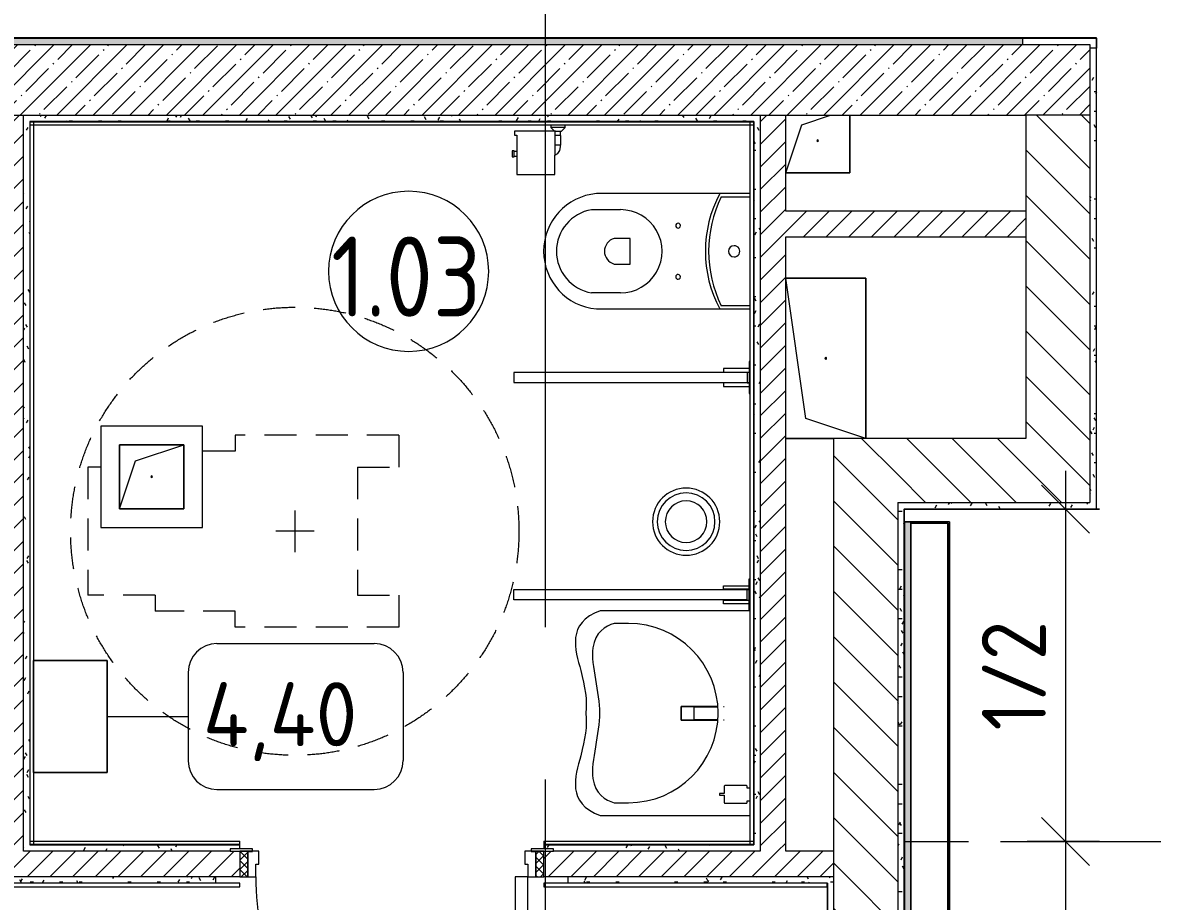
# Model space of a CAD drawing. Header units: millimetres. Extents: x -3724 to 231642, y -8553 to 29017.
# Drawn here: x 6378 to 9951, y 23074 to 25818 of the extents above; entities that cross this region are included whole.
import ezdxf

# ---------------------------------------------------------------- set-up
doc = ezdxf.new("R2010")
doc.units = ezdxf.units.MM
for name, pattern in [('200_ШТРИХ__ш1_п0_6_', [160, 100, -60]), ('ADSK_Штрих_ш2 п1', [300, 200, -100]), ('Осевая', [3175, 635, -476.25, 1587.5, -476.25])]:
    doc.linetypes.add(name, pattern=pattern)
for name, color, linetype, lineweight in [('0-1', 7, 'Continuous', 9), ('A-ANNO-DIMS', 7, 'Continuous', 9), ('A-ANNO-DIMS-100', 7, 'Continuous', 9), ('A-AREA-IDEN', 7, 'Continuous', 9), ('A-DETL-1', 7, 'ADSK_Штрих_ш2 п1', 9), ('A-DETL-GENF', 7, 'Continuous', 9), ('A-DOOR', 7, 'Continuous', 9), ('A-DOOR-FRAM-2', 7, 'Continuous', 9), ('A-GENM', 7, 'Continuous', 9), ('A-WALL', 7, 'Continuous', 9), ('I-FURN-IDEN', 7, 'Continuous', 9), ('I-WALL', 7, 'Continuous', 9), ('P-SANR-FIXT-1', 7, 'Continuous', 13), ('Оси', 7, 'Continuous', 9), ('Оси-2', 7, 'Осевая', 9)]:
    doc.layers.add(name, color=color, linetype=linetype, lineweight=lineweight)
for name, color, linetype, lineweight, true_color in [('A-DOOR-1', 7, 'Continuous', 9, 0xc0c0c0), ('A-DOOR-FRAM-1', 7, 'Continuous', 9, 0xc0c0c0), ('A-WALL-1', 9, 'Continuous', 9, 0x808080), ('A-WALL-FNSH-1', 9, 'Continuous', 9, 0x808080), ('I-FURN-1', 9, 'Continuous', 9, 0x808080), ('I-FURN-2', 9, '200_ШТРИХ__ш1_п0_6_', 9, 0x808080), ('P-SANR-FIXT-2', 9, 'Continuous', 13, 0x808080)]:
    doc.layers.add(name, color=color, linetype=linetype, lineweight=lineweight, true_color=true_color)
doc.layers.add('I-FURN-3', color=7, linetype='Continuous', lineweight=9, transparency=1)
doc.styles.add('GOST Common', font='GOST_Common.ttf', dxfattribs={"height": 200})
doc.styles.add('GOST Common_1', font='GOST_Common.ttf', dxfattribs={"width": 0.9, "height": 250})
doc.styles.add('ISOCPEUR_1', font='isocpeur.ttf', dxfattribs={"width": 0.9, "height": 200})
doc.dimstyles.new('ISO-2_0_0_9К_Средний_округл2', dxfattribs={"dimscale": 304.8, "dimtxt": 199.196235, "dimasz": 0.492126, "dimexe": 0.393701, "dimexo": 0, "dimgap": 0, "dimtad": 1, "dimdec": 0, "dimrnd": 10, "dimzin": 0, "dimdsep": 46, "dimtxsty": 'ISOCPEUR_1', "dimblk1": 'OBLIQUE', "dimblk2": 'OBLIQUE', "dimsah": 1, "dimcen": 0.09, "dimdle": 0.393701, "dimazin": 0, "dimtfac": 1, "dimtdec": 4, "dimtix": 1, "dimtmove": 0, "dimatfit": 3, "dimfxl": 1, "dimtvp": 1, "dimtolj": 1, "dimtzin": 0, "dimarcsym": 2})
pattern_1 = [(45, (0, 0), (-35.35534, 35.35534), [])]
pattern_2 = [(135, (0, 0), (-70.71068, -70.71068), [])]
pattern_3 = [(0, (0, 0), (121.92, 30.48), [10.058, -81.382, 10.058, -81.382, -487.68]), (0, (0, 0), (121.92, 30.48), [-182.88, 10.058, -172.822, 10.058, -81.382, -213.36]), (0, (0, 0), (121.92, 30.48), [-457.2, 10.058, -50.902, 10.058, -142.342]), (120, (45.72, 15.24), (-87.356454, 90.345817), [10.058, -81.382, 10.058, -81.382, -487.68]), (120, (45.72, 15.24), (-87.356454, 90.345817), [-182.88, 10.058, -172.822, 10.058, -81.382, -213.36]), (120, (45.72, 15.24), (-87.356454, 90.345817), [-457.2, 10.058, -50.902, 10.058, -142.342]), (240, (60.96, 76.2), (-34.563546, -120.825817), [10.058, -81.382, 10.058, -81.382, -487.68]), (240, (60.96, 76.2), (-34.563546, -120.825817), [-182.88, 10.058, -172.822, 10.058, -81.382, -213.36]), (240, (60.96, 76.2), (-34.563546, -120.825817), [-457.2, 10.058, -50.902, 10.058, -142.342])]

# ---------------------------------------------------------------- blocks, each defined once
blk = doc.blocks.new('110_Дверь_СКБ_1Ст_Внутренняя1 - Д-8т 950x2100h_СУ-31746493-План расстановки мебели и оборудования 1 этажа в осях 1-12')
at = {"layer": 'A-DOOR'}
h = blk.add_hatch(dxfattribs=at)
h.set_pattern_fill('FP_63', color=256, style=0, pattern_type=2)
h.set_pattern_definition([(135, (1826.41, 104.685), (-14.14214, -14.14214), []), (225, (1826.41, 104.685), (14.14214, -14.14214), [])])
h.paths.add_polyline_path([(462.5, 40), (462.5, -40), (487.5, -40), (487.5, 40)])
at = {"layer": 'A-DOOR-FRAM-2'}
h = blk.add_hatch(dxfattribs=at)
h.set_pattern_fill('FP_64', color=256, style=0, pattern_type=2)
h.set_pattern_definition([(45, (-296.384, 104.685), (-14.1421, 14.1421), []), (135, (-296.384, 104.685), (-14.1421, -14.1421), [])])
h.paths.add_polyline_path([(-437.5, 40), (-462.5, 40), (-462.5, -40), (-437.5, -40)])
at = {"layer": 'A-DOOR-1'}
for p, q in [((-412.5, 890), (-412.5, 40)), ((-372.5, 890), (-412.5, 890)), ((-372.5, 40), (-372.5, 890)), ((-412.5, 40), (-372.5, 40))]:
    blk.add_line(p, q, dxfattribs=at)
blk.add_arc((-412.5, 40), 850, 360, 90, dxfattribs=at)
at = {"layer": 'A-DOOR-FRAM-1'}
for p, q in [((-437.5, 40), (-462.5, 40)), ((-462.5, 40), (-462.5, -40)), ((-412.5, 40), (-437.5, 40)), ((-437.5, 40), (-437.5, -40)), ((-437.5, -40), (-437.5, 40)), ((-412.5, 0), (-412.5, 40)), ((437.5, 40), (437.5, 0)), ((462.5, 40), (437.5, 40)), ((462.5, -40), (462.5, 40)), ((487.5, 40), (462.5, 40)), ((462.5, 40), (462.5, -40)), ((487.5, -40), (487.5, 40)), ((-402.5, 0), (-412.5, 0)), ((-402.5, -40), (-402.5, 0)), ((437.5, 0), (427.5, 0)), ((427.5, 0), (427.5, -40)), ((-422.5, -40), (-492.5, -40)), ((-492.5, -40), (-492.5, -48)), ((-492.5, -48), (-422.5, -48)), ((-462.5, -40), (-437.5, -40)), ((-422.5, -39), (-437.5, -39)), ((-437.5, -39), (-437.5, -40)), ((-437.5, -40), (-402.5, -40)), ((-437.5, -40), (-422.5, -40)), ((-422.5, -40), (-422.5, -39)), ((-422.5, -48), (-422.5, -40)), ((427.5, -40), (462.5, -40)), ((462.5, -39), (447.5, -39)), ((447.5, -39), (447.5, -40)), ((447.5, -40), (462.5, -40)), ((517.5, -40), (447.5, -40)), ((447.5, -40), (447.5, -48)), ((447.5, -48), (517.5, -48)), ((462.5, -40), (462.5, -39)), ((462.5, -40), (487.5, -40)), ((517.5, -48), (517.5, -40))]:
    blk.add_line(p, q, dxfattribs=at)
blk = doc.blocks.new('GM_Отверстие прямоугольное _в плите_ - Отверстие-V41-План расстановки мебели и оборудования 1 этажа в осях 1-12')
at = {"layer": 'A-GENM'}
for p, q in [((-250, -25), (-250, 125)), ((-250, 125), (-250, -25)), ((-187.5, 62.5), (250, 125)), ((250, 125), (250, -125)), ((250, -125), (250, 125)), ((-250, -125), (-187.5, 62.5)), ((250, -125), (-250, -125)), ((-250, -125), (250, -125))]:
    blk.add_line(p, q, dxfattribs=at)
for start, end in [(360, 180), (180, 360)]:
    blk.add_arc((0, 0), 2.5, start, end, dxfattribs=at)
blk = doc.blocks.new('GM_Отверстие прямоугольное _в плите_ - Отверстие-21604341-План расстановки мебели и оборудования 1 этажа в осях 1-12')
at = {"layer": 'A-GENM'}
for p, q in [((-50, 50), (40, 80)), ((100, 80), (100, -100)), ((100, -100), (100, 80)), ((-100, -100), (-50, 50)), ((100, -100), (-100, -100)), ((-100, -100), (100, -100))]:
    blk.add_line(p, q, dxfattribs=at)
for start, end in [(360, 180), (180, 360)]:
    blk.add_arc((0, 0), 2.5, start, end, dxfattribs=at)
blk = doc.blocks.new('132_МГН_Поручень для унитаза_тип откидной - ПР 1Р-18611699-План расстановки мебели и оборудования 1 этажа в осях 1-12')
at = {"layer": 'A-GENM'}
for p, q in [((-16, 738), (-16, 9.5)), ((16, 738), (-16, 738)), ((16, 9.5), (16, 738)), ((-28.2, 83), (-28.2, 3)), ((-17, 83), (-28.2, 83)), ((-17, 3), (-17, 83)), ((17, 83), (17, 3)), ((28.2, 83), (17, 83)), ((28.2, 3), (28.2, 83)), ((-50, 3), (-50, 0)), ((50, 3), (-50, 3)), ((-17, 3), (-28.2, 3)), ((-16, 9.5), (-16.6, 8.9)), ((-16.6, 8.9), (-16.6, 4.2)), ((16, 9.5), (-16, 9.5)), ((16, 9.5), (16.6, 8.9)), ((16.6, 8.9), (16.6, 4.2)), ((28.2, 3), (17, 3)), ((50, 0), (50, 3))]:
    blk.add_line(p, q, dxfattribs=at)
for centre, start, end in [((-15.3, 4.2), 180, 270), ((15.3, 4.2), 270, 360)]:
    blk.add_arc(centre, 1.24, start, end, dxfattribs=at)
blk = doc.blocks.new('GM_Отверстие прямоугольное _в плите_ - Отверстие-V75-План расстановки мебели и оборудования 1 этажа в осях 1-12')
at = {"layer": 'A-GENM'}
for p, q in [((-100, -100), (-100, 100)), ((-100, 100), (100, 100)), ((100, 100), (-100, 100)), ((-100, 100), (-100, -100)), ((-50, 50), (100, 100)), ((100, 100), (100, -100)), ((100, -100), (100, 100)), ((-100, -100), (-50, 50)), ((100, -100), (-100, -100)), ((-100, -100), (100, -100))]:
    blk.add_line(p, q, dxfattribs=at)
for start, end in [(360, 180), (180, 360)]:
    blk.add_arc((0, 0), 2.5, start, end, dxfattribs=at)
blk = doc.blocks.new('FRT_2D_Символ _разворот МГН_1 - D1_4_Символ доступности разворота МГН _360__-V80-План расстановки мебели и оборудования 1 этажа в осях 1-12')
at = {"layer": 'I-FURN-1'}
for p, q in [((0, 60.4), (0, -59.6)), ((-65, 0), (65, 0))]:
    blk.add_line(p, q, dxfattribs=at)
at = {"layer": 'I-FURN-2'}
for p, q in [((-300, 325.4), (-300, -185.8)), ((-300, 325.4), (-200, 325.4)), ((-200, 195.4), (-200, 325.4)), ((200, 325.4), (300, 325.4)), ((200, 195.4), (200, 325.4)), ((300, 325.4), (300, -185.8)), ((-200, 195.4), (200, 195.4)), ((-300, -185.8), (-250, -185.8)), ((-250, -185.8), (-250, -288.4)), ((300, -185.8), (250, -185.8)), ((250, -185.8), (250, -435.8)), ((200, -435.8), (250, -435.8)), ((200, -435.8), (200, -645.8)), ((-200, -605.4), (-200, -645.8)), ((-200, -645.8), (200, -645.8))]:
    blk.add_line(p, q, dxfattribs=at)
blk.add_circle((0, 0), 700, dxfattribs=at)
blk = doc.blocks.new('Бизиборд лего 2 - бизиборд 1_21б-32005728-План расстановки мебели и оборудования 1 этажа в осях 1-12')
at = {"layer": 'I-FURN-3'}
blk.add_hatch(color=256, dxfattribs=at).paths.add_polyline_path([(1000, 0), (1000, 20), (-1000, 20), (-1000, 0), (995, 0)])
at = {"layer": 'I-FURN-1'}
for p, q in [((1000, 140), (-1000, 140)), ((-1000, 140), (-1000, 20)), ((-1000, 20), (-1000, 140)), ((-1000, 140), (1000, 140)), ((1000, 140), (-1000, 140)), ((-1000, 140), (-1000, 20)), ((-1000, 20), (-1000, 140)), ((-1000, 140), (1000, 140)), ((-995, 20), (-995, 135)), ((-995, 135), (995, 135)), ((995, 135), (-995, 135)), ((-995, 135), (-995, 20)), ((995, 135), (995, 20)), ((995, 20), (995, 135)), ((1000, 20), (1000, 140)), ((1000, 140), (1000, 20)), ((1000, 20), (1000, 140)), ((1000, 140), (1000, 20)), ((-1000, 20), (-995, 20)), ((-995, 20), (-1000, 20)), ((-1000, 20), (-995, 20)), ((-995, 20), (-1000, 20)), ((1000, 20), (-1000, 20)), ((-1000, 20), (-1000, 0)), ((-1000, 0), (-1000, 20)), ((-1000, 20), (-995, 20)), ((-1000, 0), (1000, 0)), ((1000, 0), (-1000, 0)), ((-995, 20), (995, 20)), ((995, 20), (-995, 20)), ((-995, 20), (995, 20)), ((995, 20), (1000, 20)), ((1000, 20), (995, 20)), ((995, 20), (1000, 20)), ((1000, 20), (995, 20)), ((995, 20), (1000, 20)), ((1000, 0), (1000, 20)), ((1000, 20), (1000, 0))]:
    blk.add_line(p, q, dxfattribs=at)
blk = doc.blocks.new('WC Seat_2 with Cistern-Wall Based - SE21-33486978-План расстановки мебели и оборудования 1 этажа в осях 1-12')
at = {"layer": 'P-SANR-FIXT-2'}
for p, q in [((-5, 410.5), (-5, 500.5)), ((255, 500.5), (255, 410.5)), ((-55, 485.5), (-55, 100.5)), ((305, 100.5), (305, 485.5)), ((85, 430.5), (85, 380.5)), ((165, 380.5), (165, 430.5)), ((85, 380.5), (165, 380.5)), ((-55, 100.5), (-55, 5.5)), ((-45, 5.5), (-45, 95.6)), ((295, 95.6), (295, 5.5)), ((305, 5.5), (305, 100.5))]:
    blk.add_line(p, q, dxfattribs=at)
for centre, radius, start, end in [((125, 469.8), 180.7, 4.9791, 175.0209), ((125, 478.7), 131.8, 9.5273, 170.4727), ((125, 418.8), 41.7, 16.2602, 163.7398), ((125, 410.5), 130, 180, 360), ((45, 230.5), 7.5, 0, 180), ((45, 230.5), 7.5, 180, 360), ((205, 230.5), 7.5, 0, 180), ((205, 230.5), 7.5, 180, 360), ((125, -237), 382.5, 61.9275, 118.0725), ((125, -247), 382.5, 63.6122, 116.3878), ((125, 55.5), 17.5, 0, 180), ((125, 55.5), 17.5, 180, 360)]:
    blk.add_arc(centre, radius, start, end, dxfattribs=at)
blk = doc.blocks.new('мусорная корзина - Round_ Metal-30590745-План расстановки мебели и оборудования 1 этажа в осях 1-12')
at = {"layer": 'P-SANR-FIXT-2'}
for radius, start, end in [(105, 0, 180), (90, 360, 180), (65, 0, 180), (105, 180, 360), (90, 180, 360), (65, 180, 360)]:
    blk.add_arc((0, 0), radius, start, end, dxfattribs=at)
blk = doc.blocks.new('TOY_Диспансер мыло - Дозатор Elegance new 11654 019001 хром-30593950-План расстановки мебели и оборудования 1 этажа в осях 1-12')
at = {"layer": 'A-GENM'}
for p, q in [((97.5, 84.7), (97.5, 17)), ((122.2, 86.7), (99.5, 86.7)), ((127.9, 101.6), (122.2, 101.6)), ((122.2, 101.6), (122.2, 86.7)), ((127.9, 86.7), (127.9, 101.6)), ((150.5, 86.7), (127.9, 86.7)), ((152.5, 17), (152.5, 84.7)), ((99.5, 15), (105, 15)), ((105, 15), (105, 5.5)), ((145, 5.5), (145, 15)), ((145, 15), (150.5, 15))]:
    blk.add_line(p, q, dxfattribs=at)
for centre, start, end in [((99.5, 84.7), 90, 180), ((150.5, 84.7), 360, 90), ((99.5, 17), 180, 270), ((150.5, 17), 270, 360)]:
    blk.add_arc(centre, 2, start, end, dxfattribs=at)
blk = doc.blocks.new('смеситель для раковины - Default-30607276-План расстановки мебели и оборудования 1 этажа в осях 1-12')
at = {"layer": '0-1'}
for p, q in [((-20.3, -17.5), (-20.3, -19.4)), ((20.3, -19.4), (20.3, -17.5)), ((-20.3, -111.8), (20.3, -111.8)), ((-21, -151.6), (21, -151.6))]:
    blk.add_line(p, q, dxfattribs=at)
at = {"layer": '0-1', "flags": 128}
for points in [[(-21, -89.3), (-21, -88.6), (-21, -88.2), (-21, -88), (-21, -88)], [(21, -88.3), (21, -88.3), (21, -88.5), (21, -88.9), (21, -89.1)]]:
    blk.add_lwpolyline(points, dxfattribs=at)
at = {"layer": 'P-SANR-FIXT-2'}
for p, q in [((-21, -151.6), (-21, -37.8)), ((21, -37.8), (21, -151.6)), ((-20.3, -109.7), (-20.3, -111.8)), ((-20.3, -111.8), (-20.3, -111.8)), ((20.3, -111.8), (20.3, -109.7)), ((20.3, -111.8), (20.3, -111.8)), ((21, -151.6), (-21, -151.6))]:
    blk.add_line(p, q, dxfattribs=at)
at = {"layer": 'P-SANR-FIXT-2', "flags": 128}
for points in [[(-21, -37.9), (-21, -91), (-21, -144)], [(-20.3, -109.7), (-20.3, -60.2), (-20.3, -36.8)], [(20.3, -36.8), (20.3, -60.2), (20.3, -109.7)], [(21, -144), (21, -91), (21, -37.9)]]:
    blk.add_lwpolyline(points, dxfattribs=at)
at = {"layer": 'P-SANR-FIXT-2'}
for points, knots in [([(-21, -88.1), (-21, -84.5), (-21, -78.9), (-21.1, -72.5), (-21.1, -68.8), (-21.1, -66.1), (-21.1, -63.2), (-21.1, -59.3), (-21.1, -54.3), (-21.2, -48.8), (-21.2, -44.2), (-21.2, -41), (-21.3, -38.9), (-21.3, -37.8), (-21.3, -37.4)], [0, 0, 0, 0, 0.0833333, 0.125, 0.1458333, 0.1666667, 0.1875, 0.2083333, 0.25, 0.2916667, 0.3333333, 0.375, 0.4166667, 0.4439669, 0.4439669, 0.4439669, 0.4439669]), ([(21.3, -37.4), (21.3, -37.8), (21.3, -38.9), (21.3, -41), (21.2, -44.2), (21.2, -48.8), (21.2, -54.3), (21.1, -59.3), (21.1, -63.2), (21.1, -66.1), (21.1, -68.8), (21.1, -72.5), (21, -78.9), (21, -84.5), (21, -88.1)], [0.5560331, 0.5560331, 0.5560331, 0.5560331, 0.5833333, 0.625, 0.6666667, 0.7083333, 0.75, 0.7916667, 0.8125, 0.8333333, 0.8541667, 0.875, 0.9166667, 1, 1, 1, 1]), ([(-21, -144), (-21, -144.4), (-21, -145.2), (-21, -146.9), (-21, -148.7), (-21, -150.5), (-21, -151.5), (-21, -151.7), (-21, -151.6)], [0, 0, 0, 0, 0.0555556, 0.1111111, 0.2222222, 0.3333333, 0.4444444, 0.5555556, 0.5555556, 0.5555556, 0.5555556]), ([(21, -151.6), (21, -151.7), (21, -151.5), (21, -150.5), (21, -148.7), (21, -146.9), (21, -145.2), (21, -144.4), (21, -144)], [0.4444444, 0.4444444, 0.4444444, 0.4444444, 0.5555556, 0.6666667, 0.7777778, 0.8888889, 0.9444444, 1, 1, 1, 1])]:
    blk.add_open_spline(points, degree=3, knots=knots, dxfattribs=at)
blk = doc.blocks.new('SND_Умывальник МГН_Jika - гибкая подводка_ 640х550х165 PN6_3_ ХВ_ГВ накидная гайка BP DN15_ К-гл_кон_ П DN 50-30756074-План расстановки мебели и оборудования 1 этажа в осях 1-12')
at = {"layer": 'P-SANR-FIXT-2'}
for p, q in [((-320, 468), (-320, 0)), ((320, 0), (320, 468)), ((-280, 425), (-280, 380)), ((280, 380), (280, 425))]:
    blk.add_line(p, q, dxfattribs=at)
blk.add_arc((0, 380), 280, 180, 360, dxfattribs=at)
for points, knots in [([(0, 512.9), (-41.2, 508.8), (-131.1, 523.5), (-281.1, 574.8), (-320, 468)], [-0.715552, -0.715552, -0.715552, -0.715552, -0.3972744, 0, 0, 0, 0]), ([(320, 468), (281.1, 574.8), (131.1, 523.5), (41.2, 508.8), (0, 512.9)], [-0.715552, -0.715552, -0.715552, -0.715552, -0.3182776, 0, 0, 0, 0]), ([(0, 470), (-61.7, 470), (-229.3, 523.4), (-272.8, 450.8), (-280, 425)], [0, 0, 0, 0, 0.3523534, 0.6664917, 0.6664917, 0.6664917, 0.6664917]), ([(280, 425), (272.8, 450.8), (229.3, 523.4), (61.7, 470), (0, 470)], [0, 0, 0, 0, 0.3141383, 0.6664917, 0.6664917, 0.6664917, 0.6664917])]:
    blk.add_open_spline(points, degree=3, knots=knots, dxfattribs=at)
blk = doc.blocks.new('132_МГН_Поручень для унитаза_тип откидной - ПР 1Р-V144-План расстановки мебели и оборудования 1 этажа в осях 1-12')
at = {"layer": 'A-GENM'}
for p, q in [((-50, -3), (-50, 0)), ((50, 0), (50, -3)), ((50, -3), (-50, -3)), ((-17, -3), (-28.2, -3)), ((-28.2, -83), (-28.2, -3)), ((-17, -3), (-17, -83)), ((-16.6, -8.9), (-16.6, -4.2)), ((-16, -9.5), (-16.6, -8.9)), ((16, -9.5), (-16, -9.5)), ((-16, -738), (-16, -9.5)), ((16, -9.5), (16.6, -8.9)), ((16, -9.5), (16, -738)), ((16.6, -8.9), (16.6, -4.2)), ((28.2, -3), (17, -3)), ((17, -83), (17, -3)), ((28.2, -3), (28.2, -83)), ((-17, -83), (-28.2, -83)), ((28.2, -83), (17, -83)), ((16, -738), (-16, -738))]:
    blk.add_line(p, q, dxfattribs=at)
for centre, start, end in [((-15.3, -4.2), 90, 180), ((15.3, -4.2), 0, 90)]:
    blk.add_arc(centre, 1.24, start, end, dxfattribs=at)
blk = doc.blocks.new('Plumbing_Drainage_hansgrohe_56248XXX-RainDrain-Point-Complete-set-po - 800 Stainless Steel Optic-30807005-План расстановки мебели и оборудования 1 этажа в осях 1-12')
at = {"layer": 'P-SANR-FIXT-2'}
for p, q in [((158.5, 158.5), (-158.5, 158.5)), ((-158.5, 158.5), (-158.5, -158.5)), ((158.5, -158.5), (158.5, 158.5)), ((-158.5, -158.5), (158.5, -158.5))]:
    blk.add_line(p, q, dxfattribs=at)
blk = doc.blocks.new('Sanitary_Toilet-Accessories_Gessi_Wall-mounted-paper-roll-holder-65449 - Chrome-30916167-План расстановки мебели и оборудования 1 этажа в осях 1-12')
at = {"layer": 'A-DETL-GENF'}
for p, q in [((7913, 25479.3), (7913, 25467.3)), ((8039.5, 25479.3), (7913, 25479.3)), ((8026.5, 25499), (8026.6, 25491)), ((8071.4, 25491), (8026.6, 25491)), ((8026.6, 25491), (8038, 25480)), ((8038, 25480), (8041.5, 25480)), ((8039.5, 25480), (8058, 25480)), ((8039.5, 25480), (8039.5, 25404.6)), ((8041.5, 25480), (8039.5, 25479.3)), ((8056.5, 25480), (8060, 25480)), ((8056.5, 25466.5), (8056.5, 25480)), ((8060, 25480), (8071.4, 25491)), ((8071.4, 25491), (8071.5, 25499)), ((7913, 25467.3), (7920.5, 25467.3)), ((7920.5, 25467.3), (7920.5, 25416.5)), ((8056.5, 25466.5), (8039.5, 25466.5)), ((8058, 25466.5), (8056.5, 25466.5)), ((8058, 25436.5), (8058, 25466.5)), ((7905.5, 25418.5), (7905.5, 25399.5)), ((7911.5, 25418.5), (7905.5, 25418.5)), ((7911.5, 25416.5), (7911.5, 25418.5)), ((7911.5, 25401.5), (7911.5, 25416.5)), ((7920.5, 25416.5), (7911.5, 25416.5)), ((7920.5, 25416.5), (7920.5, 25401.5)), ((8056.5, 25436.5), (8039.5, 25436.5)), ((8039.5, 25404.6), (8047.9, 25410.1)), ((8047.9, 25410.1), (8054.3, 25419.7)), ((8054.3, 25419.7), (8056.5, 25431)), ((8056.5, 25436.5), (8058, 25436.5)), ((8056.5, 25431), (8056.5, 25436.5)), ((7905.5, 25399.5), (7911.5, 25399.5)), ((7911.5, 25401.5), (7920.5, 25401.5)), ((7911.5, 25399.5), (7911.5, 25401.5)), ((7920.5, 25401.5), (7920.5, 25344.3)), ((8039.5, 25344.3), (8039.5, 25404.6)), ((7920.5, 25344.3), (8039.5, 25344.3))]:
    blk.add_line(p, q, dxfattribs=at)
blk = doc.blocks.new('Марка_Помещения - Номер-25198446-План расстановки мебели и оборудования 1 этажа в осях 1-12')
at = {"layer": 'A-AREA-IDEN'}
for start, end in [(360, 180), (180, 360)]:
    blk.add_arc((0, 0), 2.5, start, end, dxfattribs=at)
blk = doc.blocks.new('Марка_Мебель - В прямоуг_Balcon_Марка-25523697-План расстановки мебели и оборудования 1 этажа в осях 1-12')
at = {"layer": 'I-FURN-IDEN'}
for p, q in [((-2.455, 2.278), (2.455, 2.278)), ((-3.355, 1.378), (-3.355, -1.384)), ((3.355, 1.378), (3.355, -1.378)), ((-2.461, -2.278), (2.455, -2.278))]:
    blk.add_line(p, q, dxfattribs=at)
for centre, radius, start, end in [((-2.455, 1.378), 0.9, 90, 180), ((2.455, 1.378), 0.9, 0, 90), ((-2.461, -1.384), 0.893, 180, 270), ((2.455, -1.378), 0.9, 270, 0)]:
    blk.add_arc(centre, radius, start, end, dxfattribs=at)
blk = doc.blocks.new('DIMBLOCK110-План расстановки мебели и оборудования 1 этажа в осях 1-12')
at = {"layer": 'A-ANNO-DIMS-100'}
for p, q in [((9633.7, 24419), (9633.7, 23260)), ((9739.7, 24299), (9513.7, 24299)), ((9633.7, 24299), (9739.7, 24299)), ((9739.7, 23260), (9513.7, 23260)), ((9633.7, 23260), (9739.7, 23260))]:
    blk.add_line(p, q, dxfattribs=at)
at = {"layer": 'A-ANNO-DIMS-100', "lineweight": 20}
for p, q in [((9633.7, 24299), (9558.7, 24374)), ((9633.7, 24299), (9708.7, 24224)), ((9633.7, 23260), (9558.7, 23335)), ((9633.7, 23260), (9708.7, 23185))]:
    blk.add_line(p, q, dxfattribs=at)
at = {"layer": 'A-ANNO-DIMS-100', "color": 0, "insert": (9372.4, 23607.1), "char_height": 200, "width": 413.715, "attachment_point": 1, "rotation": 90, "line_spacing_factor": 1.149209, "style": 'ISOCPEUR_1'}
blk.add_mtext('1/2', dxfattribs=at)
blk = doc.blocks.new('_Oblique')
at = {"color": 0, "linetype": 'ByBlock', "lineweight": -2}
blk.add_line((-0.5, -0.5), (0.5, 0.5), dxfattribs=at)
blk = doc.blocks.new('DIMBLOCK111-План расстановки мебели и оборудования 1 этажа в осях 1-12')
at = {"layer": 'A-ANNO-DIMS-100', "lineweight": 20}
for p, q in [((9633.7, 23260), (9558.7, 23335)), ((9633.7, 23260), (9708.7, 23185)), ((9633.7, 22221), (9558.7, 22296)), ((9633.7, 22221), (9708.7, 22146))]:
    blk.add_line(p, q, dxfattribs=at)
at = {"layer": 'A-ANNO-DIMS-100'}
for p, q in [((9739.7, 23260), (9513.7, 23260)), ((9633.7, 23260), (9633.7, 22101)), ((9633.7, 23260), (9739.7, 23260)), ((9739.7, 22221), (9513.7, 22221)), ((9633.7, 22221), (9739.7, 22221))]:
    blk.add_line(p, q, dxfattribs=at)
at = {"layer": 'A-ANNO-DIMS-100', "color": 0, "insert": (9372.4, 22568.1), "char_height": 200, "width": 413.715, "attachment_point": 1, "rotation": 90, "line_spacing_factor": 1.149209, "style": 'ISOCPEUR_1'}
blk.add_mtext('1/2', dxfattribs=at)

msp = doc.modelspace()

# ---------------------------------------------------------------- hatches: boundary and pattern name
at = {"layer": 'I-WALL'}
h = msp.add_hatch(dxfattribs=at)
h.set_pattern_fill('FP_103', color=256, style=0, pattern_type=2)
h.set_pattern_definition(pattern_3)
h.paths.add_polyline_path([(4060, 25750), (9500, 25750), (9500, 25770), (4060, 25770)])
h = msp.add_hatch(dxfattribs=at)
h.set_pattern_fill('FP_1', color=256, style=0, pattern_type=2)
h.set_pattern_definition([(45, (0, 0), (-57.02463, 57.02463), []), (45, (57.025, 0), (-57.02463, 57.02463), [100.806, -20.161, 3.353, -16.808])])
h.paths.add_polyline_path([(6380, 25530), (9710, 25530), (9710, 25750), (4060, 25750), (4060, 25530), (6300, 25530)])
h = msp.add_hatch(dxfattribs=at)
h.set_pattern_fill('FP_103', color=256, style=0, pattern_type=2)
h.set_pattern_definition(pattern_3)
h.paths.add_polyline_path([(9730, 24320), (9730, 25739), (9710, 25739), (9710, 24320)])
h = msp.add_hatch(dxfattribs=at)
h.set_pattern_fill('FP_17', color=256, style=0, pattern_type=2)
h.set_pattern_definition(pattern_1)
h.paths.add_polyline_path([(6380, 23150), (6380, 25530), (6300, 25530), (6300, 23150)])
h = msp.add_hatch(dxfattribs=at)
h.set_pattern_fill('FP_103', color=256, style=0, pattern_type=2)
h.set_pattern_definition(pattern_3)
h.paths.add_polyline_path([(6400, 23250), (6400, 25530), (6380, 25530), (6380, 23250)])
h = msp.add_hatch(dxfattribs=at)
h.set_pattern_fill('FP_103', color=256, style=0, pattern_type=2)
h.set_pattern_definition(pattern_3)
h.paths.add_polyline_path([(8659, 25510), (8680, 25510), (8680, 25530), (6400, 25530), (6400, 25510), (8626.3, 25510)])
h = msp.add_hatch(dxfattribs=at)
h.set_pattern_fill('FP_17', color=256, style=0, pattern_type=2)
h.set_pattern_definition(pattern_1)
h.paths.add_polyline_path([(8680, 23230), (8760, 23230), (8760, 25530), (8680, 25530), (8680, 23322)])
h = msp.add_hatch(dxfattribs=at)
h.set_pattern_fill('FP_16', color=256, style=0, pattern_type=2)
h.set_pattern_definition(pattern_2)
h.paths.add_polyline_path([(9510, 24520), (9710, 24520), (9710, 25530), (9510, 25530), (9510, 24679.1)])
h = msp.add_hatch(dxfattribs=at)
h.set_pattern_fill('FP_103', color=256, style=0, pattern_type=2)
h.set_pattern_definition(pattern_3)
h.paths.add_polyline_path([(8660, 23250), (8680, 23250), (8680, 25510), (8660, 25510), (8660, 23250)])
h = msp.add_hatch(dxfattribs=at)
h.set_pattern_fill('FP_17', color=256, style=0, pattern_type=2)
h.set_pattern_definition(pattern_1)
h.paths.add_polyline_path([(8760, 25150), (9510, 25150), (9510, 25230), (8760, 25230)])
h = msp.add_hatch(dxfattribs=at)
h.set_pattern_fill('FP_16', color=256, style=0, pattern_type=2)
h.set_pattern_definition(pattern_2)
h.paths.add_polyline_path([(9110, 23150), (9110, 24520), (8910, 24520), (8910, 23150)])
h = msp.add_hatch(dxfattribs=at)
h.set_pattern_fill('FP_16', color=256, style=0, pattern_type=2)
h.set_pattern_definition(pattern_2)
h.paths.add_polyline_path([(9110, 24320), (9710, 24320), (9710, 24520), (9110, 24520)])
h = msp.add_hatch(dxfattribs=at)
h.set_pattern_fill('FP_103', color=256, style=0, pattern_type=2)
h.set_pattern_definition(pattern_3)
h.paths.add_polyline_path([(9131, 24300), (9730, 24300), (9730, 24320), (9110, 24320), (9110, 24300), (9130, 24300)])
h = msp.add_hatch(dxfattribs=at)
h.set_pattern_fill('FP_103', color=256, style=0, pattern_type=2)
h.set_pattern_definition(pattern_3)
h.paths.add_polyline_path([(9110, 22200), (9130, 22200), (9130, 24300), (9110, 24299), (9110, 22221)])
h = msp.add_hatch(dxfattribs=at)
h.set_pattern_fill('FP_103', color=256, style=0, pattern_type=2)
h.set_pattern_definition(pattern_3)
h.paths.add_polyline_path([(8649, 23230), (8680, 23230), (8680, 23250), (8005, 23250), (8005, 23238), (8035, 23238), (8035, 23230), (8626.3, 23230)])
h.paths.add_polyline_path([(6400, 23230), (7025, 23230.9), (7025, 23238), (7055, 23238), (7055, 23250), (6380, 23250), (6380, 23230)])
h = msp.add_hatch(dxfattribs=at)
h.set_pattern_fill('FP_17', color=256, style=0, pattern_type=2)
h.set_pattern_definition(pattern_1)
h.paths.add_polyline_path([(8626.3, 23150), (8910, 23150), (8910, 23230), (8005, 23230), (8005, 23150)])
h.paths.add_polyline_path([(7025, 23150), (7055, 23150), (7055, 23230), (6380, 23230), (6380, 23150)])
h = msp.add_hatch(dxfattribs=at)
h.set_pattern_fill('FP_103', color=256, style=0, pattern_type=2)
h.set_pattern_definition(pattern_3)
h.paths.add_polyline_path([(8889, 23130), (8910, 23130), (8910, 23150), (8080, 23150), (8080, 23130), (8680, 23130)])
h.paths.add_polyline_path([(6300, 23130), (6980, 23130), (6980, 23150), (6300, 23150)])
h = msp.add_hatch(dxfattribs=at)
h.set_pattern_fill('FP_103', color=256, style=0, pattern_type=2)
h.set_pattern_definition(pattern_3)
h.paths.add_polyline_path([(8890, 20750), (8910, 20750), (8910, 23130), (8890, 23130), (8890, 20770)])
h = msp.add_hatch(dxfattribs=at)
h.set_pattern_fill('FP_16', color=256, style=0, pattern_type=2)
h.set_pattern_definition(pattern_2)
h.paths.add_polyline_path([(9110, 20970), (9110, 23150), (8910, 23150), (8910, 20970)])

# ---------------------------------------------------------------- linework, layer by layer
at = {"layer": 'A-DETL-1'}
msp.add_line((9131, 23260), (9951, 23260), dxfattribs=at)
at = {"layer": 'A-WALL'}
for p, q in [((9710, 25530), (9510, 25530)), ((8660, 25510), (6400, 25510)), ((6400, 25510), (6400, 23250)), ((8660, 25510), (8660, 23250)), ((9110, 24320), (9710, 24320)), ((9110, 24320), (9110, 22200)), ((9130, 24300), (9730, 24300)), ((9130, 22220), (9130, 24299)), ((7025, 23230), (6380, 23230)), ((6400, 23250), (7055, 23250)), ((8005, 23250), (8660, 23250)), ((8680, 23230), (8035, 23230)), ((8890, 23130), (8080, 23130)), ((8889, 23119), (8889, 23130)), ((8890, 23130), (8890, 20750))]:
    msp.add_line(p, q, dxfattribs=at)
at = {"layer": 'A-WALL-1'}
for p, q in [((9500, 25750), (9500, 25770)), ((4060, 25750), (9710, 25750)), ((9710, 25750), (9710, 24320)), ((9730, 25739), (9710, 25739)), ((9730, 24300), (9730, 25739)), ((4060, 25530), (9510, 25530)), ((6380, 23230), (6380, 25530)), ((8680, 25530), (8680, 23230)), ((8760, 25230), (8760, 25530)), ((9510, 25530), (9510, 24520)), ((9510, 25230), (8760, 25230)), ((8760, 23230), (8760, 25150)), ((8760, 25150), (9510, 25150)), ((9510, 24520), (8910, 24520)), ((8910, 20770), (8910, 24520)), ((7055, 23238), (7055, 23250)), ((8005, 23250), (8005, 23238)), ((8910, 23230), (8760, 23230)), ((7055, 23150), (6300, 23150)), ((6980, 23130), (6980, 23150)), ((8910, 23150), (8005, 23150)), ((8080, 23150), (8080, 23130))]:
    msp.add_line(p, q, dxfattribs=at)
at = {"layer": 'A-WALL-FNSH-1'}
for p, q in [((9731, 25771), (4060, 25771)), ((4060, 25770), (9730, 25770)), ((9730, 25770), (9730, 25739)), ((9731, 24299), (9731, 25771)), ((6401, 25509), (8659, 25509)), ((6401, 23251), (6401, 25509)), ((8659, 25509), (8659, 23251)), ((9130, 24300), (9130, 24299)), ((9130, 24299), (9731, 24299)), ((9131, 22220), (9131, 24300)), ((7055, 23251), (6401, 23251)), ((8659, 23251), (8005, 23251)), ((6269, 23119), (7055, 23119)), ((7055, 23130), (6280, 23130)), ((7055, 23119), (7055, 23130)), ((8080, 23130), (8005, 23130)), ((8005, 23130), (8005, 23119)), ((8005, 23119), (8889, 23119)), ((8889, 23119), (8889, 20749))]:
    msp.add_line(p, q, dxfattribs=at)
at = {"layer": 'I-FURN-1'}
for p, q in [((6641, 23826), (6411, 23826)), ((6411, 23476), (6411, 23826)), ((6411, 23826), (6641, 23826)), ((6641, 23476), (6641, 23826)), ((6641, 23826), (6641, 23476)), ((6411, 23476), (6641, 23476)), ((6641, 23476), (6411, 23476))]:
    msp.add_line(p, q, dxfattribs=at)
at = {"layer": 'I-FURN-IDEN'}
msp.add_line((6641, 23651), (6894, 23651), dxfattribs=at)
at = {"layer": 'I-WALL'}
for p, q in [((8660, 25499), (6400, 25499)), ((6411, 25510), (6411, 23250)), ((8649, 23250), (8649, 25510)), ((6400, 23261), (7055, 23261)), ((7055, 23250), (7055, 23261)), ((8005, 23261), (8660, 23261)), ((8005, 23261), (8005, 23250))]:
    msp.add_line(p, q, dxfattribs=at)
at = {"layer": 'Оси'}
msp.add_line((8010, 24898.1), (8010, 27398.1), dxfattribs=at)
at = {"layer": 'Оси-2'}
msp.add_line((8010, 593.7), (8010, 24898.1), dxfattribs=at)

# ---------------------------------------------------------------- block references
at = {"layer": 'A-AREA-IDEN', "xscale": 99.99999999999993, "yscale": 99.99999999999993, "zscale": 99.99999999999993}
msp.add_blockref('Марка_Помещения - Номер-25198446-План расстановки мебели и оборудования 1 этажа в осях 1-12', (7582.4, 25041.8), dxfattribs=at)
at = {"layer": 'A-DOOR-1', "rotation": 180}
msp.add_blockref('110_Дверь_СКБ_1Ст_Внутренняя1 - Д-8т 950x2100h_СУ-31746493-План расстановки мебели и оборудования 1 этажа в осях 1-12', (7542.5, 23190), dxfattribs=at)
at = {"layer": 'A-GENM'}
for name, p in [('GM_Отверстие прямоугольное _в плите_ - Отверстие-21604341-План расстановки мебели и оборудования 1 этажа в осях 1-12', (8860, 25450)), ('GM_Отверстие прямоугольное _в плите_ - Отверстие-V75-План расстановки мебели и оборудования 1 этажа в осях 1-12', (6780, 24400))]:
    msp.add_blockref(name, p, dxfattribs=at)
at = {"layer": 'A-GENM', "rotation": 89.99999999999984}
msp.add_blockref('GM_Отверстие прямоугольное _в плите_ - Отверстие-V41-План расстановки мебели и оборудования 1 этажа в осях 1-12', (8885, 24770), dxfattribs=at)
at = {"layer": 'I-FURN-1'}
for name, p, rotation in [('FRT_2D_Символ _разворот МГН_1 - D1_4_Символ доступности разворота МГН _360__-V80-План расстановки мебели и оборудования 1 этажа в осях 1-12', (7226.9, 24229.7), 269.9999999999996), ('Бизиборд лего 2 - бизиборд 1_21б-32005728-План расстановки мебели и оборудования 1 этажа в осях 1-12', (9131, 23259.5), 270.0000000000001)]:
    msp.add_blockref(name, p, dxfattribs=dict(at, rotation=rotation))
at = {"layer": 'I-FURN-IDEN', "xscale": 99.99999999999993, "yscale": 99.99999999999993, "zscale": 99.99999999999993}
msp.add_blockref('Марка_Мебель - В прямоуг_Balcon_Марка-25523697-План расстановки мебели и оборудования 1 этажа в осях 1-12', (7229.5, 23651), dxfattribs=at)
at = {"layer": 'P-SANR-FIXT-1'}
msp.add_blockref('Sanitary_Toilet-Accessories_Gessi_Wall-mounted-paper-roll-holder-65449 - Chrome-30916167-План расстановки мебели и оборудования 1 этажа в осях 1-12', (0, 0), dxfattribs=at)
for name, p, rotation in [('132_МГН_Поручень для унитаза_тип откидной - ПР 1Р-18611699-План расстановки мебели и оборудования 1 этажа в осях 1-12', (8649, 24710), 89.99999999999974), ('132_МГН_Поручень для унитаза_тип откидной - ПР 1Р-V144-План расстановки мебели и оборудования 1 этажа в осях 1-12', (8649, 24031.5), 270.000000000014), ('TOY_Диспансер мыло - Дозатор Elegance new 11654 019001 хром-30593950-План расстановки мебели и оборудования 1 этажа в осях 1-12', (8654.5, 23282.5), 89.99999999999993)]:
    msp.add_blockref(name, p, dxfattribs=dict(at, rotation=rotation))
at = {"layer": 'P-SANR-FIXT-2'}
for name, p, rotation in [('WC Seat_2 with Cistern-Wall Based - SE21-33486978-План расстановки мебели и оборудования 1 этажа в осях 1-12', (8654.5, 24979.5), 89.99999999999993), ('SND_Умывальник МГН_Jika - гибкая подводка_ 640х550х165 PN6_3_ ХВ_ГВ накидная гайка BP DN15_ К-гл_кон_ П DN 50-30756074-План расстановки мебели и оборудования 1 этажа в осях 1-12', (8649, 23661.6), 90.00000000000357), ('смеситель для раковины - Default-30607276-План расстановки мебели и оборудования 1 этажа в осях 1-12', (8585.3, 23661), 270.0000000000004)]:
    msp.add_blockref(name, p, dxfattribs=dict(at, rotation=rotation))
for name, p in [('Plumbing_Drainage_hansgrohe_56248XXX-RainDrain-Point-Complete-set-po - 800 Stainless Steel Optic-30807005-План расстановки мебели и оборудования 1 этажа в осях 1-12', (6780, 24400)), ('мусорная корзина - Round_ Metal-30590745-План расстановки мебели и оборудования 1 этажа в осях 1-12', (8449, 24259.6))]:
    msp.add_blockref(name, p, dxfattribs=at)

# ---------------------------------------------------------------- texts
at = {"layer": 'A-AREA-IDEN', "insert": (7340.5, 25150.4), "char_height": 250, "width": 606.076, "attachment_point": 1, "style": 'GOST Common_1'}
msp.add_mtext('1.03', dxfattribs=at)
at = {"layer": 'I-FURN-IDEN', "insert": (6940, 23758.1), "char_height": 200, "width": 665.401, "attachment_point": 1, "style": 'GOST Common'}
msp.add_mtext('4,40', dxfattribs=at)

# ---------------------------------------------------------------- dimensions: what is measured, and where the dimension line sits
at = {"layer": 'A-ANNO-DIMS'}
for base, p1, p2, picture, middle in [((9633.7, 23260), (9739.7, 24299), (9739.7, 23260), 'DIMBLOCK110-План расстановки мебели и оборудования 1 этажа в осях 1-12', (9533.7, 23779.5)), ((9633.7, 22221), (9739.7, 23260), (9739.7, 22221), 'DIMBLOCK111-План расстановки мебели и оборудования 1 этажа в осях 1-12', (9533.7, 22740.5))]:
    dim = msp.add_linear_dim(base=base, p1=p1, p2=p2, angle=90, text='1/2', dimstyle='ISO-2_0_0_9К_Средний_округл2', override={"dimpost": '<>', "dimfxl": 1039}, dxfattribs=at)
    dim.commit()
    dim.dimension.update_dxf_attribs({"geometry": picture, "text_midpoint": middle})

doc.saveas('drawing.dxf')
